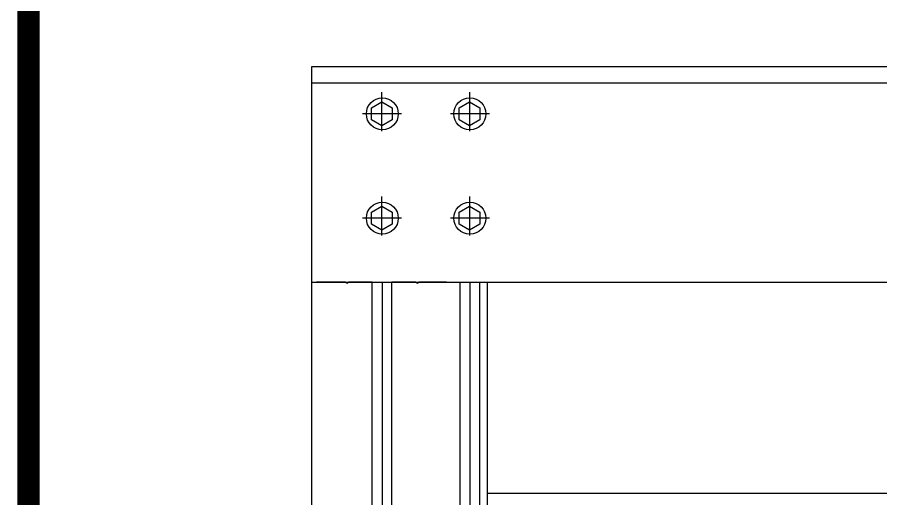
# Model space of a CAD drawing. Header units: millimetres. Extents: x 841 to 1682, y 0 to 594.
# Drawn here: x 1190.09 to 1203.95, y 467.42 to 475.15 of the extents above; entities that cross this region are included whole.
import ezdxf

# ---------------------------------------------------------------- set-up
doc = ezdxf.new("R2010")
doc.units = ezdxf.units.MM
doc.linetypes.add('DA3', pattern=[3, 2, -1])
doc.layers.add('A', color=4, linetype='Continuous')
doc.layers.add('SOL3', color=44, linetype='Continuous')

msp = doc.modelspace()

# ---------------------------------------------------------------- linework, layer by layer
at = {"layer": 'A'}
for p, q in [((1194.814, 470.898), (1194.814, 474.36)), ((1194.814, 395.032), (1194.814, 474.36)), ((1194.814, 474.36), (1197.636, 474.36)), ((1194.814, 470.898), (1194.814, 474.36)), ((1194.814, 474.36), (1206.104, 474.36)), ((1194.814, 474.36), (1206.104, 474.36)), ((1194.814, 395.032), (1194.814, 474.36)), ((1194.814, 474.097), (1206.104, 474.097)), ((1194.814, 474.097), (1206.104, 474.097)), ((1195.941, 473.32), (1195.941, 473.946)), ((1197.352, 473.32), (1197.352, 473.946)), ((1196.256, 473.599), (1195.63, 473.599)), ((1197.667, 473.599), (1197.041, 473.599)), ((1195.941, 471.645), (1195.941, 472.271)), ((1197.352, 471.645), (1197.352, 472.271)), ((1196.256, 471.924), (1195.63, 471.924)), ((1197.667, 471.924), (1197.041, 471.924)), ((1194.814, 470.898), (1206.104, 470.898)), ((1195.35, 470.898), (1194.889, 470.898)), ((1195.378, 470.879), (1195.35, 470.898)), ((1195.378, 470.879), (1195.407, 470.898)), ((1195.787, 470.898), (1195.407, 470.898)), ((1195.407, 470.898), (1195.416, 470.898)), ((1195.787, 395.032), (1195.787, 470.898)), ((1195.943, 470.898), (1195.943, 395.006)), ((1196.479, 470.898), (1196.099, 470.898)), ((1196.099, 395.032), (1196.099, 470.898)), ((1196.479, 470.898), (1196.47, 470.898)), ((1196.507, 470.879), (1196.479, 470.898)), ((1196.507, 470.879), (1196.536, 470.898)), ((1196.978, 470.898), (1196.536, 470.898)), ((1196.978, 470.898), (1196.536, 470.898)), ((1197.198, 433.548), (1197.198, 470.898)), ((1197.354, 470.898), (1197.354, 433.548)), ((1197.51, 433.548), (1197.51, 470.898)), ((1197.636, 433.548), (1197.636, 470.898)), ((1194.814, 470.409), (1194.814, 470.747)), ((1194.814, 470.409), (1194.814, 470.747)), ((1197.636, 467.511), (1214.571, 467.511))]:
    msp.add_line(p, q, dxfattribs=at)
for points in [[(1196.107, 473.503), (1195.941, 473.407), (1195.775, 473.503), (1195.775, 473.695), (1195.941, 473.791), (1196.107, 473.695)], [(1197.511, 473.503), (1197.345, 473.407), (1197.179, 473.503), (1197.179, 473.695), (1197.345, 473.791), (1197.511, 473.695)], [(1196.107, 471.828), (1195.941, 471.732), (1195.775, 471.828), (1195.775, 472.02), (1195.941, 472.116), (1196.107, 472.02)], [(1197.511, 471.828), (1197.345, 471.732), (1197.179, 471.828), (1197.179, 472.02), (1197.345, 472.116), (1197.511, 472.02)]]:
    msp.add_lwpolyline(points, close=True, dxfattribs=at)
for centre in [(1195.948, 473.599), (1197.352, 473.599), (1195.948, 471.924), (1197.352, 471.924)]:
    msp.add_circle(centre, 0.256, dxfattribs=at)
at = {"layer": 'SOL3', "linetype": 'DA3', "const_width": 0.358}
msp.add_lwpolyline([(1190.267, 479.075), (1268.395, 479.205), (1268.395, 382.449), (1190.267, 382.319)], close=True, dxfattribs=at)

doc.saveas('drawing.dxf')
